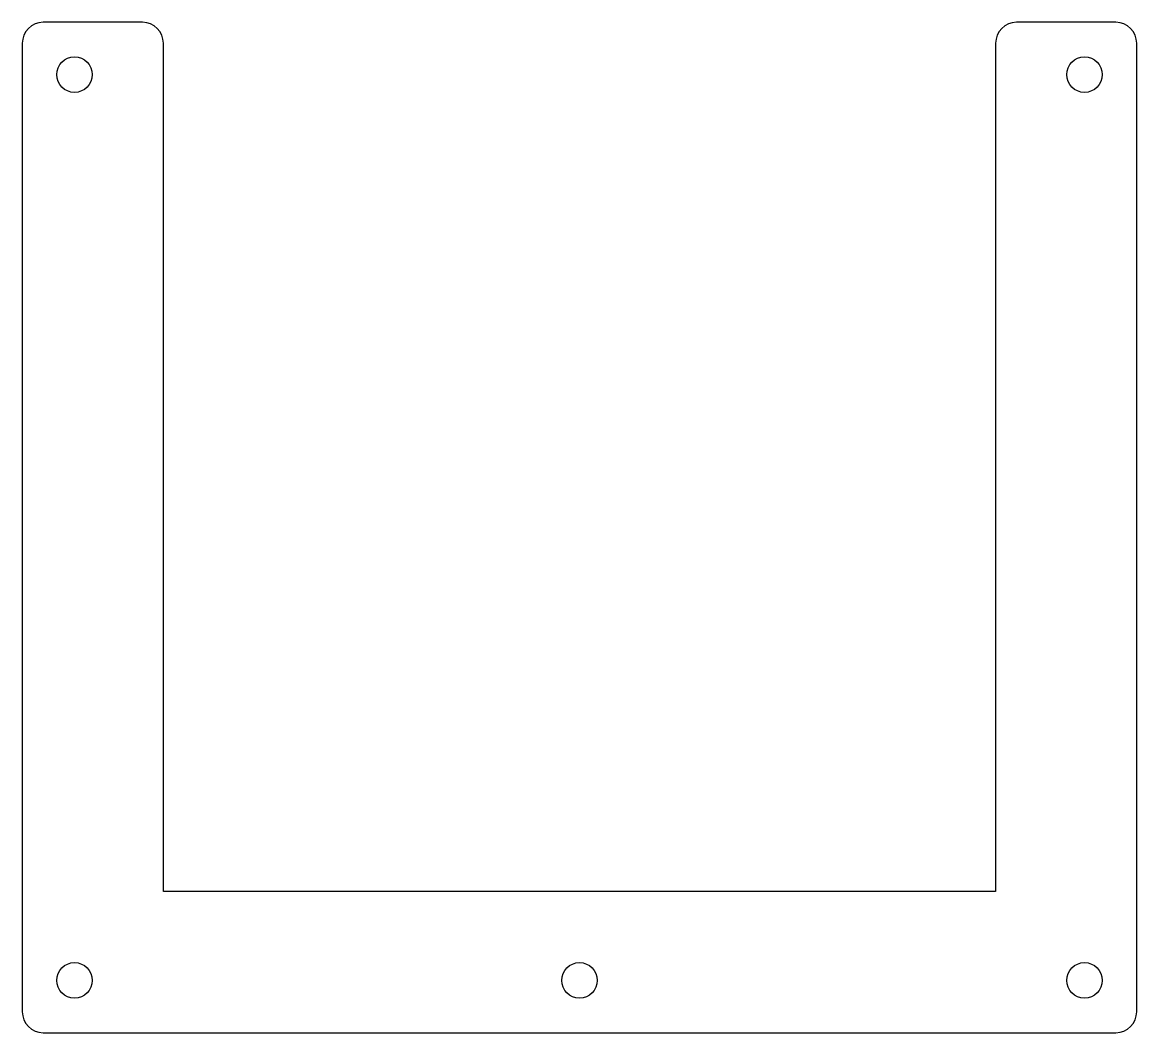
# Model space of a CAD drawing. Header units: millimetres. Extents: x -5 to 102, y -5 to 92.
import ezdxf

# ---------------------------------------------------------------- set-up
doc = ezdxf.new("R2010")
doc.units = ezdxf.units.MM

msp = doc.modelspace()

# ---------------------------------------------------------------- linework, layer by layer
at = {"color": 7, "linetype": 'Continuous', "lineweight": 25}
for p, q in [((6.5, 91.6), (-3, 91.6)), ((99.6, 91.6), (90.1, 91.6)), ((-5, 89.6), (-5, -3)), ((8.5, 8.5), (8.5, 89.6)), ((88.1, 89.6), (88.1, 8.5)), ((101.6, -3), (101.6, 89.6)), ((88.1, 8.5), (8.5, 8.5)), ((-3, -5), (99.6, -5))]:
    msp.add_line(p, q, dxfattribs=at)
for centre in [(0, 86.6), (96.6, 86.6), (0, 0), (48.3, 0), (96.6, 0)]:
    msp.add_circle(centre, 1.7, dxfattribs=at)
for centre, start, end in [((-3, 89.6), 90, 180), ((6.5, 89.6), 0, 90), ((90.1, 89.6), 90, 180), ((99.6, 89.6), 0, 90), ((-3, -3), 180, 270), ((99.6, -3), 270, 0)]:
    msp.add_arc(centre, 2, start, end, dxfattribs=at)

doc.saveas('drawing.dxf')
